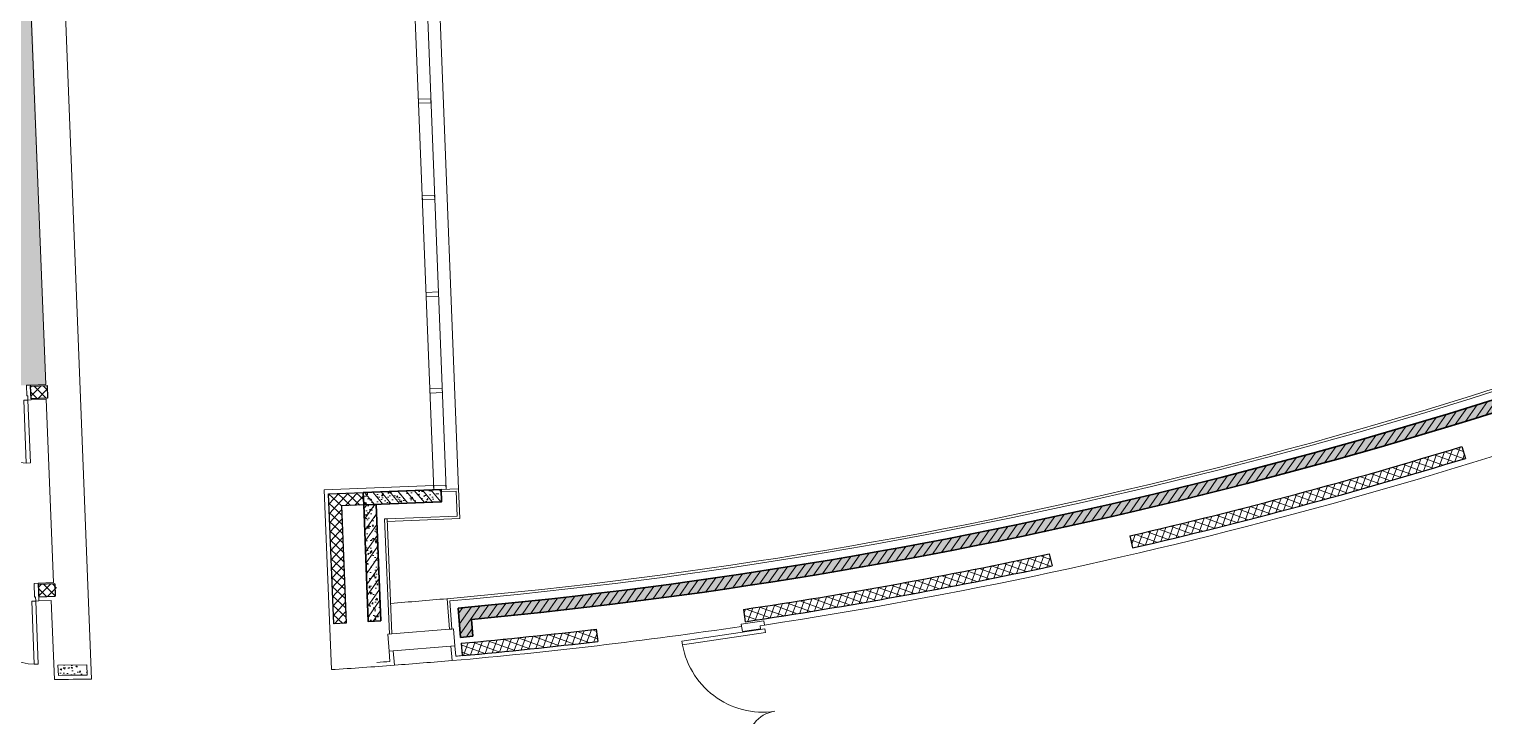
# Model space of a CAD drawing. Header units: inches. Extents: x 342932 to 557958, y 80625 to 242727.
# Drawn here: x 418023 to 435637, y 108938 to 117249 of the extents above; entities that cross this region are included whole.
import ezdxf

# ---------------------------------------------------------------- set-up
doc = ezdxf.new("R2010")
doc.units = ezdxf.units.IN
doc.header["$MEASUREMENT"] = 0
for name, color, linetype, lineweight in [('0-Services', 8, 'Continuous', 20), ('First Floor$0$A-G250-G-Walls-Low-Level', 251, 'Continuous', 15), ('First Floor$0$A-G250-G-Walls-Precast-Concrete', 251, 'Continuous', 35), ('First Floor$0$A-G250-M-Walls-Blockwork', 7, 'Continuous', 25), ('First Floor$0$A-G250-M-Walls-Concrete', 251, 'Continuous', 20), ('First Floor$0$A-G252-H-Internal-Walls', 251, 'Continuous', 9), ('First Floor$0$A-G262-H-Precast-Panel', 251, 'Continuous', 5), ('First Floor$0$A-G312-M-Metal-Cladding', 251, 'Continuous', 9), ('First Floor$0$A-G312-M-Wall-Cladding-Panel', 7, 'Continuous', 9), ('First Floor$0$A-G312-M-Wall-Finish-Plaster', 7, 'Continuous', 15), ('First Floor$0$A-G321-M-Window', 251, 'Continuous', 9), ('First Floor$0$A-G322-M-Door', 251, 'Continuous', 15)]:
    doc.layers.add(name, color=color, linetype=linetype, lineweight=lineweight)
pattern_1 = [(50, (361382.11, 239676.52), (182.18467, -15.93909), [19.05, -209.55]), (355, (361382.11, 239676.52), (-35.24283, 191.05664), [15.24, -167.64]), (100.451, (361397.3, 239675.2), (146.9425, 175.11669), [16.19, -178.09]), (46.1842, (361382.11, 239727.32), (271.07904, -42.04233), [28.575, -314.325]), (96.6356, (361404.7, 239723.82), (237.40423, 247.42556), [24.285, -267.135]), (351.184, (361382.1, 239727.32), (237.4046, 247.4251), [22.86, -251.46]), (21, (361407.51, 239714.62), (151.61488, -102.26552), [19.05, -209.55]), (326, (361407.51, 239714.62), (61.80203, 184.18797), [15.24, -167.64]), (71.4514, (361420.15, 239706.1), (213.4165, 81.92286), [16.19, -178.09]), (37.5, (361382.114, 239676.52), (3.088603, 84.55504), [0, -165.608, 0, -170.18, 0, -168.275]), (7.5, (361382.11, 239676.52), (66.81966, 100.180575), [0, -97.028, 0, -161.798, 0, -64.135]), (327.5, (361325.47, 239676.52), (135.590595, -5.728744), [0, -63.5, 0, -198.12, 0, -262.89]), (317.5, (361300.07, 239676.52), (148.12918, 25.42649), [0, -82.55, 0, -131.572, 0, -186.69])]
pattern_2 = [(55, (361382.11, 239676.52), (-65.020194, 45.52763), [])]
pattern_3 = [(70, (361382.11, 239676.52), (-74.5881, 27.14785), []), (160, (361382.11, 239676.52), (-27.14785, -74.5881), [])]

# ---------------------------------------------------------------- blocks, each defined once
blk = doc.blocks.new('First Floor$0$Plant Room Door 1600-215')
at = {"layer": 'First Floor$0$A-G322-M-Door'}
for points in [[(-1562, 977), (-1612, 977), (-1612, 215), (-1562, 215), (-1562, 977)], [(-138, 977), (-88, 977), (-88, 215), (-138, 215), (-138, 977)], [(-100, 165), (-88, 165), (-88, 215), (-50, 215), (-50, 0), (-100, 0)]]:
    blk.add_lwpolyline(points, close=True, dxfattribs=at)
at = {"layer": 'First Floor$0$A-G322-M-Door', "elevation": 0}
blk.add_lwpolyline([(-1600, 165), (-1612, 165), (-1612, 215), (-1650, 215), (-1650, 0), (-1600, 0)], close=True, dxfattribs=at)
at = {"layer": 'First Floor$0$A-G322-M-Door'}
for centre, start, end in [((-1615, 214), 0.0901, 86.0243), ((-85, 214), 93.9757, 179.9099)]:
    blk.add_arc(centre, 765, start, end, dxfattribs=at)
blk = doc.blocks.new('First Floor$0$Plant Room Door 1600-180')
at = {"layer": 'First Floor$0$A-G322-M-Door'}
for points in [[(-1562, 180), (-1562, 942), (-1612, 942), (-1612, 180)], [(-138, 180), (-138, 942), (-88, 942), (-88, 180)], [(-1600, 130), (-1612, 130), (-1612, 180), (-1650, 180), (-1650, 0), (-1600, 0)], [(-100, 130), (-88, 130), (-88, 180), (-50, 180), (-50, 0), (-100, 0)]]:
    blk.add_lwpolyline(points, close=True, dxfattribs=at)
for centre, start, end in [((-1615, 179), 0.0901, 86.0243), ((-85, 179), 93.9757, 179.9099)]:
    blk.add_arc(centre, 765, start, end, dxfattribs=at)
blk = doc.blocks.new('First Floor$0$pivot door-1600')
at = {"layer": 'First Floor$0$A-G322-M-Door'}
for p, q in [((-232, -393), (-232, -118)), ((-182, -118), (-232, -118)), ((-182, -171), (-182, -118)), ((-182, -171), (-145, -171)), ((-140, -118), (-95, -118)), ((-140, -118), (-140, -534)), ((-95, -118), (-95, -534)), ((1271, -118), (1226, -118)), ((1226, -118), (1226, -1134)), ((1271, -118), (1271, -1134)), ((1318, -171), (1281, -171)), ((1318, -118), (1368, -118)), ((1318, -171), (1318, -118)), ((1368, -393), (1368, -118)), ((-145, -393), (-232, -393)), ((1281, -393), (1368, -393)), ((-95, -534), (-140, -534)), ((1226, -1134), (1271, -1134))]:
    blk.add_line(p, q, dxfattribs=at)
at = {"layer": 'First Floor$0$A-G322-M-Door', "ltscale": 2}
for p, q in [((-145, -171), (-145, -393)), ((1281, -171), (1281, -393))]:
    blk.add_line(p, q, dxfattribs=at)
at = {"layer": 'First Floor$0$A-G322-M-Door'}
for centre, radius, start, end in [((-120, -146), 388, 273.695, 0), ((1256, -146), 988, 180, 270.8702)]:
    blk.add_arc(centre, radius, start, end, dxfattribs=at)

msp = doc.modelspace()

# ---------------------------------------------------------------- hatches: boundary and pattern name
at = {"layer": '0-Services', "lineweight": 35}
h = msp.add_hatch(dxfattribs=at)
h.set_pattern_fill('ANGLE', color=256)
h.set_pattern_definition([(0, (354539.678, 239632.636), (0, 6.985), [5.08, -1.905]), (90, (354539.678, 239632.636), (-6.985, 4e-16), [5.08, -1.905])])
h.paths.add_polyline_path([(384985.4, 116856.2), (386187.7, 118655.5), (386314.7, 118575.6), (391399.5, 126212.6), (392833.2, 125345.4), (394252.4, 124564.9), (395525.5, 123930.3), (396644.1, 123377.7), (397618, 122937.9), (398364, 122617.4), (393187.6, 110120.5), (393141.4, 110139.6), (393062.6, 109949.5), (391941.9, 110431.8), (391217.5, 110757.2), (391035.5, 110840.6), (390241.5, 111212.6), (389520.2, 111562.1), (388629.2, 112009.3), (389643.7, 113978.4), (385886.3, 116067.3), (385991, 116237.6)])
h.paths.add_polyline_path([(410196.9, 119279.9), (411476.3, 119114.7), (412760.4, 118952), (413524.4, 118879.9), (414721.9, 118790), (416309.6, 118731), (418013.7, 118706.7), (418224.9, 112948.7), (415976.6, 112860.4), (416143, 108625.2), (415943.2, 108617.4), (415993.4, 107338.4), (416193.3, 107346.2), (416274.9, 105267.2), (416100.1, 105260.5), (416112.6, 104940.7), (415189.8, 104972.8), (414307.3, 105015.9), (413541.1, 105063.1), (412445.8, 105146.7), (411432.9, 105240.8), (410293.3, 105366), (409152.8, 105512), (408091.4, 105666.6), (408130.6, 105913.6), (408081.2, 105921.5)])
at = {"layer": 'First Floor$0$A-G252-H-Internal-Walls'}
h = msp.add_hatch(dxfattribs=at)
h.set_pattern_fill('ANSI37', color=256, scale=25, style=0)
h.set_pattern_definition([(45, (361382.11, 239676.52), (-56.1266, 56.1266), []), (135, (361382.11, 239676.52), (-56.1266, -56.1266), [])])
h.paths.add_polyline_path([(418240.5, 112934.3), (418040.6, 112926.5), (418046.5, 112776.6), (418246.3, 112784.5)])
h = msp.add_hatch(dxfattribs=at)
h.set_pattern_fill('ANSI37', color=256, scale=25, angle=25, style=0)
h.set_pattern_definition(pattern_3)
h.paths.add_polyline_path([(435413.6, 112054.2), (435367.9, 112197.1, -0.0174514), (431351.5, 111116.3), (431384.2, 110969.9, 0.017464)])
h = msp.add_hatch(dxfattribs=at)
h.set_pattern_fill('ANSI37', color=256, scale=25, style=0)
h.set_pattern_definition([(317.25, (421596.8, 111672.376), (53.88, 58.2867), []), (47.25, (421596.8, 111672.376), (-58.2867, 53.88), [])])
h.paths.add_polyline_path([(421711.3, 110050.4), (421861, 110060.4), (421805.2, 111480.5), (422075.1, 111491.1), (422069.2, 111641), (421649.5, 111624.4)])
h = msp.add_hatch(dxfattribs=at)
h.set_pattern_fill('ANSI37', color=256, scale=25, angle=25, style=0)
h.set_pattern_definition(pattern_3)
h.paths.add_polyline_path([(430408.2, 110752.1), (430375.5, 110898.5, -0.0157807), (426674.7, 110226.5), (426694.6, 110077.8, 0.0157954)])
h = msp.add_hatch(dxfattribs=at)
h.set_pattern_fill('ANSI37', color=256, scale=25, style=0)
h.set_pattern_definition([(45, (361496.324, 237279.17), (-56.1266, 56.1266), []), (135, (361496.324, 237279.17), (-56.1266, -56.1266), [])])
h.paths.add_polyline_path([(418354.7, 110537), (418134.8, 110528.4), (418140.7, 110378.5), (418360.6, 110387.1)])
h = msp.add_hatch(dxfattribs=at)
h.set_pattern_fill('ANSI37', color=256, scale=25, angle=25, style=0)
h.set_pattern_definition(pattern_3)
h.paths.add_polyline_path([(423252.7, 109816.9), (423264.9, 109667.4, 0.0069226), (424910.5, 109839.2), (424890.6, 109987.9, -0.0069078)])
h = msp.add_hatch(dxfattribs=at)
h.set_pattern_fill('AR-CONC', color=256, angle=90, style=0)
h.set_pattern_definition([(140, (361382.11, 239676.52), (15.93909, 182.18467), [19.05, -209.55]), (85, (361382.11, 239676.52), (-191.05664, -35.24283), [15.24, -167.64]), (190.451, (361383.44, 239691.7), (-175.11669, 146.9425), [16.19, -178.09]), (136.1842, (361331.31, 239676.52), (42.04233, 271.07904), [28.575, -314.325]), (186.6356, (361334.82, 239699.1), (-247.42556, 237.40423), [24.285, -267.135]), (81.184, (361331.3, 239676.52), (-247.4251, 237.4046), [22.86, -251.46]), (111, (361344.01, 239701.92), (102.26552, 151.61488), [19.05, -209.55]), (56, (361344.01, 239701.92), (-184.18797, 61.80203), [15.24, -167.64]), (161.4514, (361352.54, 239714.56), (-81.92286, 213.4165), [16.19, -178.09]), (127.5, (361382.114, 239676.52), (-84.55504, 3.088603), [0, -165.608, 0, -170.18, 0, -168.275]), (97.5, (361382.11, 239676.52), (-100.180575, 66.81966), [0, -97.028, 0, -161.798, 0, -64.135]), (57.5, (361382.114, 239619.88), (5.728744, 135.590595), [0, -63.5, 0, -198.12, 0, -262.89]), (47.5, (361382.11, 239594.48), (-25.42649, 148.12918), [0, -82.55, 0, -131.572, 0, -186.69])])
h.paths.add_polyline_path([(418723.4, 109557.6), (418473.3, 109554.6), (418478.2, 109429.5, 0.0010464), (418728.3, 109432.5)])
h.paths.add_polyline_path([(418473.3, 109554.6), (418373.3, 109553.3), (418378.2, 109428.6, 0.0004186), (418478.2, 109429.5)])
at = {"layer": 'First Floor$0$A-G262-H-Precast-Panel'}
h = msp.add_hatch(dxfattribs=at)
h.set_pattern_fill('ANSI31', color=256, scale=25, angle=10, style=0)
h.set_pattern_definition(pattern_2)
h.paths.add_polyline_path([(440746.4, 114434.6), (440689, 114573.2, -0.0764918), (423217.8, 110242.6), (423246.8, 109888.1), (423396.2, 109902.1), (423379.5, 110106, 0.075816)])
h = msp.add_hatch(dxfattribs=at)
h.set_pattern_fill('AR-CONC', color=256, scale=2, style=0)
h.set_pattern_definition([(50, (361382.1, 239676.52), (364.36934, -31.8782), [38.1, -419.1]), (355, (361382.1, 239676.52), (-70.48565, 382.1133), [30.48, -335.28]), (100.451, (361412.48, 239673.87), (293.885, 350.2334), [32.38, -356.18]), (46.1842, (361382.1, 239778.1), (542.1581, -84.0847), [57.15, -628.65]), (96.6356, (361427.3, 239771.1), (474.8085, 494.8511), [48.57, -534.27]), (351.184, (361382.1, 239778.1), (474.8092, 494.8502), [45.72, -502.92]), (21, (361432.9, 239752.72), (303.22976, -204.53104), [38.1, -419.1]), (326, (361432.9, 239752.72), (123.6041, 368.3759), [30.48, -335.28]), (71.4514, (361458.2, 239735.68), (426.833, 163.8457), [32.38, -356.18]), (37.5, (361382.11, 239676.52), (6.17721, 169.11008), [0, -331.216, 0, -340.36, 0, -336.55]), (7.5, (361382.11, 239676.52), (133.63933, 200.36115), [0, -194.056, 0, -323.596, 0, -128.27]), (327.5, (361268.83, 239676.52), (271.18119, -11.45749), [0, -127, 0, -396.24, 0, -525.78]), (317.5, (361218.03, 239676.52), (296.25836, 50.853), [0, -165.1, 0, -263.144, 0, -373.38])])
h.paths.add_polyline_path([(440746.4, 114434.6), (440689, 114573.2, -0.0764918), (423217.8, 110242.6), (423246.8, 109888.1), (423396.2, 109902.1), (423379.5, 110106, 0.075816)])
h = msp.add_hatch(dxfattribs=at)
h.set_pattern_fill('AR-CONC', color=256, style=0)
h.set_pattern_definition(pattern_1)
h.paths.add_polyline_path([(423009.9, 111678.2), (422069.2, 111641), (422075.1, 111491.1), (423015.8, 111528.3)])
h = msp.add_hatch(dxfattribs=at)
h.set_pattern_fill('ANSI31', color=256, scale=25, angle=85, style=0)
h.set_pattern_definition([(130, (361382.11, 239676.52), (-60.804778, -51.021267), [])])
h.paths.add_polyline_path([(423009.9, 111678.2), (422069.2, 111641), (422075.1, 111491.1), (423015.8, 111528.3)])
h = msp.add_hatch(dxfattribs=at)
h.set_pattern_fill('AR-CONC', color=256, style=0)
h.set_pattern_definition(pattern_1)
h.paths.add_polyline_path([(422075.1, 111491.1), (422130.6, 110079), (422280.3, 110089.9), (422225, 111497.1)])
h = msp.add_hatch(dxfattribs=at)
h.set_pattern_fill('ANSI31', color=256, scale=25, angle=10, style=0)
h.set_pattern_definition(pattern_2)
h.paths.add_polyline_path([(422075.1, 111491.1), (422130.6, 110079), (422280.3, 110089.9), (422225, 111497.1)])

# ---------------------------------------------------------------- linework, layer by layer
at = {"layer": 'First Floor$0$A-G250-G-Walls-Low-Level'}
msp.add_line((422990.8, 117582, 0), (423222.5, 111686.5, 0), dxfattribs=at)
for centre, radius, start, end in [((417882.1, 169176.5, 0), 59050, 274.388008, 275.052991), ((480121.3, -612226.8), 724078.4, 94.5131973, 94.568589)]:
    msp.add_arc(centre, radius, start, end, dxfattribs=at)
at = {"layer": 'First Floor$0$A-G250-G-Walls-Precast-Concrete'}
for p, q in [((423217.8, 110242.6), (423246.8, 109888.1)), ((423379.5, 110106), (423396.2, 109902.1)), ((423246.8, 109888.1), (423396.2, 109902.1))]:
    msp.add_line(p, q, dxfattribs=at)
msp.add_lwpolyline([(423012.2, 111678.3), (422069.2, 111641), (422075.1, 111491.1), (423018.1, 111528.4)], close=True, dxfattribs=at)
at = {"layer": 'First Floor$0$A-G250-G-Walls-Precast-Concrete', "elevation": 0}
msp.add_lwpolyline([(422075.1, 111491.1), (422130.6, 110079), (422280.3, 110089.9), (422225, 111497.1), (422075.1, 111491.1)], dxfattribs=at)
at = {"layer": 'First Floor$0$A-G250-G-Walls-Precast-Concrete'}
for centre, radius, start, end in [((417882.5, 169175.4), 59173.8, 275.172975, 292.814771), ((417871.7, 169207.8), 59357.8, 275.324053, 292.666625)]:
    msp.add_arc(centre, radius, start, end, dxfattribs=at)
at = {"layer": 'First Floor$0$A-G250-M-Walls-Blockwork'}
for p, q in [((418040.6, 112926.5, 0), (418240.5, 112934.3, 0)), ((418046.5, 112776.6, 0), (418040.6, 112926.5, 0)), ((418240.5, 112934.3, 0), (418246.3, 112784.5, 0)), ((418246.3, 112784.5, 0), (418046.5, 112776.6, 0)), ((435367.9, 112197.1, 0), (435413.6, 112054.2, 0)), ((431351.5, 111116.3, 0), (431384.2, 110969.9, 0)), ((430375.5, 110898.5, 0), (430408.2, 110752.1, 0)), ((418334.7, 110536.2, 0), (418134.8, 110528.4, 0)), ((418134.8, 110528.4, 0), (418140.7, 110378.5, 0)), ((418334.7, 110536.2, 0), (418340.6, 110386.3, 0)), ((418140.7, 110378.5, 0), (418340.6, 110386.3, 0)), ((426674.7, 110226.5, 0), (426694.6, 110077.8, 0)), ((424890.6, 109987.9, 0), (424910.5, 109839.2, 0)), ((423252.7, 109816.9, 0), (423264.9, 109667.4, 0))]:
    msp.add_line(p, q, dxfattribs=at)
msp.add_lwpolyline([(421861, 110060.4), (421711.3, 110050.4), (421649.5, 111624.4), (422069.2, 111641), (422075.1, 111491.1), (421805.2, 111480.5), (421861, 110060.4)], dxfattribs=at)
for radius, start, end in [(59602.1, 283.060994, 287.060145), (59752.1, 283.059788, 287.061825), (59602.1, 278.483309, 282.099678), (59752.1, 278.481137, 282.100885), (59602.1, 275.169768, 276.752894), (59752.1, 275.168559, 276.755067)]:
    msp.add_arc((417882.1, 169176.5, 0), radius, start, end, dxfattribs=at)
at = {"layer": 'First Floor$0$A-G250-M-Walls-Concrete'}
for p, q in [((418723.4, 109557.6), (418373.3, 109553.3)), ((418728.3, 109432.5, 0), (418723.4, 109557.6, 0)), ((418378.2, 109428.6, 0), (418373.3, 109553.3, 0))]:
    msp.add_line(p, q, dxfattribs=at)
msp.add_arc((417882.1, 169176.5, 0), 59750, 270.475708, 270.811461, dxfattribs=at)
at = {"layer": 'First Floor$0$A-G312-M-Metal-Cladding'}
for p, q in [((423012.2, 111678.3), (423222.5, 111686.5)), ((423013.4, 111648.3), (423012.2, 111678.3)), ((423222.5, 111686.5), (423236.6, 111326.7)), ((423013.4, 111648.3), (423193.7, 111655.4)), ((423193.7, 111655.4), (423205.4, 111355.5)), ((423205.4, 111355.5), (422356.8, 111322.1)), ((422356.8, 111322.1), (422358.1, 111292.2)), ((423236.6, 111326.7), (422358.1, 111292.2))]:
    msp.add_line(p, q, dxfattribs=at)
at = {"layer": 'First Floor$0$A-G312-M-Wall-Cladding-Panel'}
for p, q in [((422356.8, 111322.1), (422326.9, 111320.9)), ((422326.9, 111320.9), (422385.8, 109927.2)), ((422356.8, 111322.1), (422415.7, 109929.6)), ((422415.7, 109929.6), (422385.8, 109927.2))]:
    msp.add_line(p, q, dxfattribs=at)
msp.add_lwpolyline([(441205.3, 112869.5), (441593.3, 113030.2), (440878.5, 114755.8, -0.0779353), (423115.4, 110328.8), (423143.2, 109989.3), (423113.3, 109986.8), (423083.1, 110356, 0.0781909), (440894.7, 114795.2), (441632.5, 113013.9), (441216.7, 112841.7), (441205.3, 112869.5)], format="xyb", dxfattribs=at)
at = {"layer": 'First Floor$0$A-G312-M-Wall-Finish-Plaster'}
for p, q in [((417999.2, 118691.7), (418224.9, 112948.7, 0)), ((418780.3, 109383.3, 0), (418460.3, 117527.8, 0)), ((418224.9, 112948.7), (418040, 112941.5, 0)), ((418040.6, 112926.5, 0), (418040, 112941.5, 0)), ((418047.1, 112761.6, 0), (418046.5, 112776.6, 0)), ((418047.1, 112761.6, 0), (418231.9, 112768.9, 0)), ((418319.1, 110550.6, 0), (418231.9, 112768.9, 0)), ((422920.7, 111724.7, 0), (422922.7, 111674.7, 0)), ((418319.1, 110550.6, 0), (418134.2, 110543.3, 0)), ((418134.8, 110528.4, 0), (418134.2, 110543.3, 0)), ((418142.7, 110328.5, 0), (418140.7, 110378.5, 0)), ((418142.7, 110328.5, 0), (418292.6, 110334.4, 0)), ((418330.1, 109378.2, 0), (418292.6, 110334.4, 0)), ((426918.4, 110086.4, 0), (426646.4, 110046.2, 0)), ((426925.7, 110036.9, 0), (426918.4, 110086.4, 0)), ((426646.4, 110046.2, 0), (426650.1, 110020.7, 0)), ((423130.1, 109782.5), (423144.5, 109606.4, 0)), ((423179.9, 109786.6), (423190.2, 109660.7, 0)), ((422382.6, 109721.2), (422392.8, 109597)), ((422432.4, 109725.3), (422446.7, 109551))]:
    msp.add_line(p, q, dxfattribs=at)
at = {"layer": 'First Floor$0$A-G312-M-Wall-Finish-Plaster', "elevation": 0}
for points in [[(422920.7, 111724.7), (421596.8, 111672.4), (421683, 109497.4, 0.0032103), (422446.7, 109551, 0.0030114)], [(422234.3, 109585.2, 0.0006647), (422392.8, 109597)]]:
    msp.add_lwpolyline(points, format="xyb", dxfattribs=at)
at = {"layer": 'First Floor$0$A-G312-M-Wall-Finish-Plaster'}
for radius, start, end in [(59827.1, 278.694294, 292.188749), (59802.1, 275.048393, 278.430949), (59752.1, 275.09664, 275.168559), (59800, 270.429263, 270.860585)]:
    msp.add_arc((417882.1, 169176.5, 0), radius, start, end, dxfattribs=at)
at = {"layer": 'First Floor$0$A-G321-M-Window', "elevation": 0}
for points in [[(422691.1, 117570.2), (422922.7, 111674.7), (423072.6, 111680.6), (422841, 117576.1)], [(422737, 116401.1), (422739, 116351.1), (422888.8, 116357.1), (422886.9, 116407)], [(422782.9, 115232), (422784.9, 115182), (422934.8, 115188), (422932.8, 115237.9)], [(422828.9, 114062.9), (422830.8, 114012.9), (422980.7, 114018.9), (422978.7, 114068.8)], [(422874.8, 112893.8), (422876.8, 112843.8), (423026.6, 112849.8), (423024.7, 112899.7)], [(422920.7, 111724.7), (422922.7, 111674.7), (423072.6, 111680.6), (423070.6, 111730.6)]]:
    msp.add_lwpolyline(points, close=True, dxfattribs=at)
msp.add_lwpolyline([(422365.8, 109925.5), (422382.6, 109721.2), (423179.9, 109786.6), (423163.2, 109990.9), (422365.8, 109925.5)], dxfattribs=at)

# ---------------------------------------------------------------- block references
at = {"layer": 'First Floor$0$A-G322-M-Door', "rotation": 182.2500000112768}
for name, p in [('First Floor$0$Plant Room Door 1600-180', (416391.3, 112876.7, 0)), ('First Floor$0$Plant Room Door 1600-215', (416485.5, 110478.6, 0))]:
    msp.add_blockref(name, p, dxfattribs=at)
at = {"layer": 'First Floor$0$A-G322-M-Door', "xscale": -1, "rotation": 278.3973832245088}
msp.add_blockref('First Floor$0$pivot door-1600', (427234.9, 108750.3, 0), dxfattribs=at)

doc.saveas('drawing.dxf')
